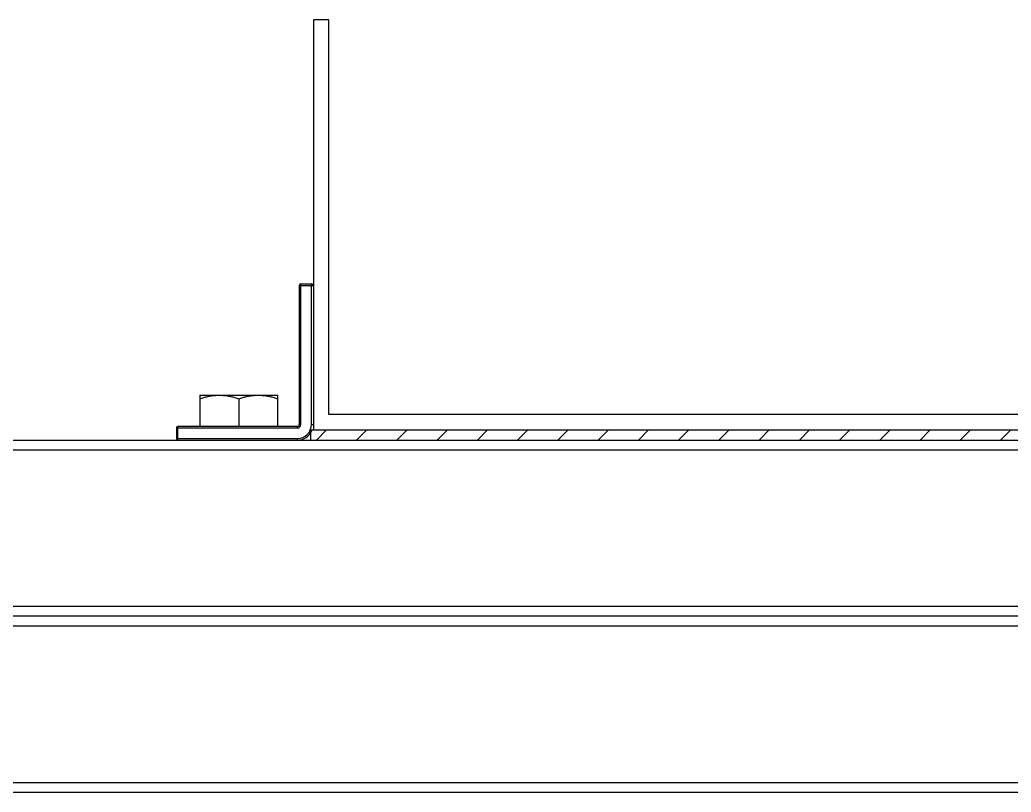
# Model space of a CAD drawing. Extents: x 69728788 to 150676229, y 20327566 to 43663798.
# Drawn here: x 75467020 to 75468175, y 20762219 to 20763118 of the extents above; entities that cross this region are included whole.
import ezdxf

# ---------------------------------------------------------------- set-up
doc = ezdxf.new("R2010")
doc.units = 0
doc.header["$LTSCALE"] = 1000
doc.header["$MEASUREMENT"] = 0
doc.layers.get('0').update_dxf_attribs({"linetype": 'CONTINUOUS'})
doc.layers.add('02___PRT_ALL_AXES', color=7, linetype='CONTINUOUS')
doc.layers.add('图框', color=253, linetype='CONTINUOUS')

msp = doc.modelspace()

# ---------------------------------------------------------------- hatches: boundary and pattern name
at = {"layer": '图框'}
h = msp.add_hatch(dxfattribs=at)
h.set_pattern_fill('ANSI31', color=0, scale=265.162105, style=0)
h.set_pattern_definition([(45, (73851475.152, 16587156.954), (-23.43724034, 23.43724034), [])])
h.paths.add_polyline_path([(75467359.4, 20762640.4), (75467362.4, 20762640.4), (75469152.3, 20762640.4), (75469155.2, 20762640.4), (75469155.2, 20762628.5), (75467359.4, 20762628.5)])

# ---------------------------------------------------------------- linework, layer by layer
at = {"color": 0, "linetype": 'Continuous'}
for p, q in [((75467362.4, 20763117.7), (75467362.4, 20762640.4)), ((75467380.3, 20763117.7), (75467362.4, 20763117.7)), ((75467380.3, 20762658.3), (75467380.3, 20763117.7)), ((75467345.8, 20762808.4), (75467345.8, 20762646.7)), ((75467345.8, 20762808.4), (75467361.7, 20762808.4)), ((75467347.6, 20762646.7), (75467347.6, 20762810.2)), ((75467359.9, 20762810.2), (75467347.6, 20762810.2)), ((75467359.9, 20762646.7), (75467359.9, 20762810.2)), ((75469134.4, 20762658.3), (75467380.3, 20762658.3)), ((75467202.7, 20762642.6), (75467202.7, 20762630.3)), ((75467202.7, 20762642.6), (75467343.5, 20762642.6)), ((75467204.5, 20762628.5), (75467204.5, 20762644.4)), ((75467343.5, 20762644.4), (75467204.5, 20762644.4)), ((75467343.5, 20762642.6), (75467343.5, 20762644.4)), ((75467347.6, 20762646.7), (75467345.8, 20762646.7)), ((75467359.9, 20762646.7), (75467361.7, 20762646.7)), ((75467202.7, 20762630.3), (75467343.5, 20762630.3)), ((75467343.5, 20762630.3), (75467343.5, 20762628.5)), ((75467359.4, 20762628.5), (75467359.4, 20762640.4)), ((75467359.4, 20762640.4), (75467362.4, 20762640.4)), ((75467362.4, 20762640.4), (75469152.3, 20762640.4)), ((75466479.1, 20762628.5), (75470057.3, 20762628.5)), ((75467359.4, 20762628.5), (75469155.2, 20762628.5)), ((75466479.1, 20762617.1), (75470057.3, 20762617.1)), ((75466479.1, 20762435), (75470057.3, 20762435)), ((75470057.3, 20762423.6), (75466479.1, 20762423.6)), ((75470057.3, 20762423.6), (75466479.1, 20762423.6)), ((75466479.1, 20762412.2), (75470057.3, 20762412.2)), ((75466479.1, 20762230.1), (75470057.3, 20762230.1)), ((75466479.1, 20762218.7), (75470057.3, 20762218.7))]:
    msp.add_line(p, q, dxfattribs=at)
for centre, radius, start, end in [((75467347.6, 20762808.4), 1.82, 90, 180), ((75467359.9, 20762808.4), 1.82, 0, 90), ((75467204.5, 20762642.6), 1.82, 90, 180), ((75467343.5, 20762646.7), 16.4, 270, 0), ((75467343.5, 20762646.7), 4.09, 270, 0), ((75467343.5, 20762646.7), 2.27, 270, 0), ((75467204.5, 20762630.3), 1.82, 180, 270), ((75467343.5, 20762646.7), 18.2, 270, 337.5)]:
    msp.add_arc(centre, radius, start, end, dxfattribs=at)
at = {"layer": '02___PRT_ALL_AXES', "color": 0, "linetype": 'Continuous'}
for p, q in [((75467229.9, 20762680.7), (75467229.9, 20762644.4)), ((75467229.9, 20762680.7), (75467320.8, 20762680.7)), ((75467275.4, 20762676.7), (75467275.4, 20762644.4)), ((75467320.8, 20762644.4), (75467320.8, 20762680.7))]:
    msp.add_line(p, q, dxfattribs=at)
for points, start_tangent, end_tangent in [([(75467229.9, 20762676.7), (75467234.7, 20762678.1), (75467239.2, 20762679.2), (75467243.7, 20762680.1), (75467248.2, 20762680.6), (75467252.7, 20762680.7)], (0.948683, 0.316228), (1, 0)), ([(75467252.7, 20762680.7), (75467257.1, 20762680.6), (75467261.6, 20762680.1), (75467266.1, 20762679.2), (75467270.6, 20762678.1), (75467275.4, 20762676.7)], (1, -0.000001), (0.948683, -0.316228)), ([(75467275.4, 20762676.7), (75467280.1, 20762678.1), (75467284.7, 20762679.2), (75467289.2, 20762680.1), (75467293.6, 20762680.6), (75467298.1, 20762680.7)], (0.948683, 0.316228), (1, 0)), ([(75467298.1, 20762680.7), (75467302.5, 20762680.6), (75467307, 20762680.1), (75467311.5, 20762679.2), (75467316.1, 20762678.1), (75467320.8, 20762676.7)], (1, -0.000001), (0.948683, -0.316228))]:
    msp.add_spline(points, degree=3, dxfattribs=dict(at, start_tangent=start_tangent, end_tangent=end_tangent))

doc.saveas('drawing.dxf')
